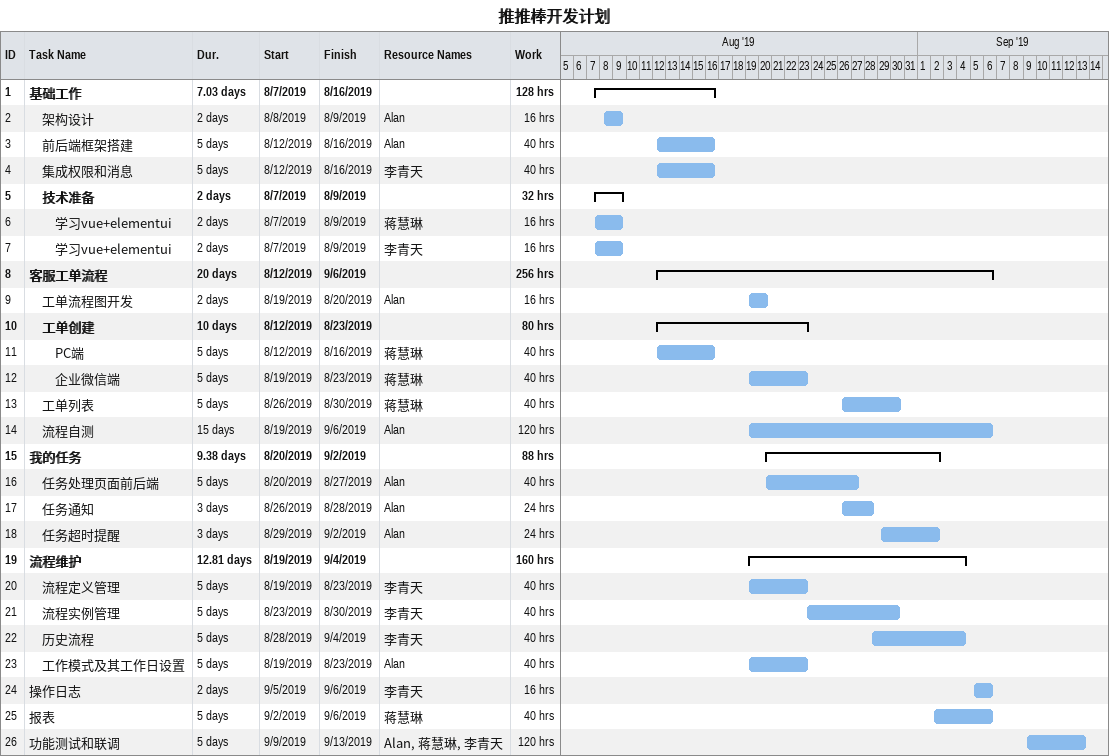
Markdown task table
推推棒开发计划

| ID | Level | Task | Duration | Start | Finish | Resources | Work (h) |
|---|---|---|---|---|---|---|---|
| 1 | 1 | **基础工作** | 7.03d | 2019-08-07 | 2019-08-16 |  | 128 |
| 2 | 2 | 架构设计 | 2d | 2019-08-08 | 2019-08-09 | Alan | 16 |
| 3 | 2 | 前后端框架搭建 | 5d | 2019-08-12 | 2019-08-16 | Alan | 40 |
| 4 | 2 | 集成权限和消息 | 5d | 2019-08-12 | 2019-08-16 | 李青天 | 40 |
| 5 | 2 | **技术准备** | 2d | 2019-08-07 | 2019-08-09 |  | 32 |
| 6 | 3 | 学习vue+elementui | 2d | 2019-08-07 | 2019-08-09 | 蒋慧琳 | 16 |
| 7 | 3 | 学习vue+elementui | 2d | 2019-08-07 | 2019-08-09 | 李青天 | 16 |
| 8 | 1 | **客服工单流程** | 20d | 2019-08-12 | 2019-09-06 |  | 256 |
| 9 | 2 | 工单流程图开发 | 2d | 2019-08-19 | 2019-08-20 | Alan | 16 |
| 10 | 2 | **工单创建** | 10d | 2019-08-12 | 2019-08-23 |  | 80 |
| 11 | 3 | PC端 | 5d | 2019-08-12 | 2019-08-16 | 蒋慧琳 | 40 |
| 12 | 3 | 企业微信端 | 5d | 2019-08-19 | 2019-08-23 | 蒋慧琳 | 40 |
| 13 | 2 | 工单列表 | 5d | 2019-08-26 | 2019-08-30 | 蒋慧琳 | 40 |
| 14 | 2 | 流程自测 | 15d | 2019-08-19 | 2019-09-06 | Alan | 120 |
| 15 | 1 | **我的任务** | 9.38d | 2019-08-20 | 2019-09-02 |  | 88 |
| 16 | 2 | 任务处理页面前后端 | 5d | 2019-08-20 | 2019-08-27 | Alan | 40 |
| 17 | 2 | 任务通知 | 3d | 2019-08-26 | 2019-08-28 | Alan | 24 |
| 18 | 2 | 任务超时提醒 | 3d | 2019-08-29 | 2019-09-02 | Alan | 24 |
| 19 | 1 | **流程维护** | 12.81d | 2019-08-19 | 2019-09-04 |  | 160 |
| 20 | 2 | 流程定义管理 | 5d | 2019-08-19 | 2019-08-23 | 李青天 | 40 |
| 21 | 2 | 流程实例管理 | 5d | 2019-08-23 | 2019-08-30 | 李青天 | 40 |
| 22 | 2 | 历史流程 | 5d | 2019-08-28 | 2019-09-04 | 李青天 | 40 |
| 23 | 2 | 工作模式及其工作日设置 | 5d | 2019-08-19 | 2019-08-23 | Alan | 40 |
| 24 | 1 | 操作日志 | 2d | 2019-09-05 | 2019-09-06 | 李青天 | 16 |
| 25 | 1 | 报表 | 5d | 2019-09-02 | 2019-09-06 | 蒋慧琳 | 40 |
| 26 | 1 | 功能测试和联调 | 5d | 2019-09-09 | 2019-09-13 | Alan, 蒋慧琳, 李青天 | 120 |
